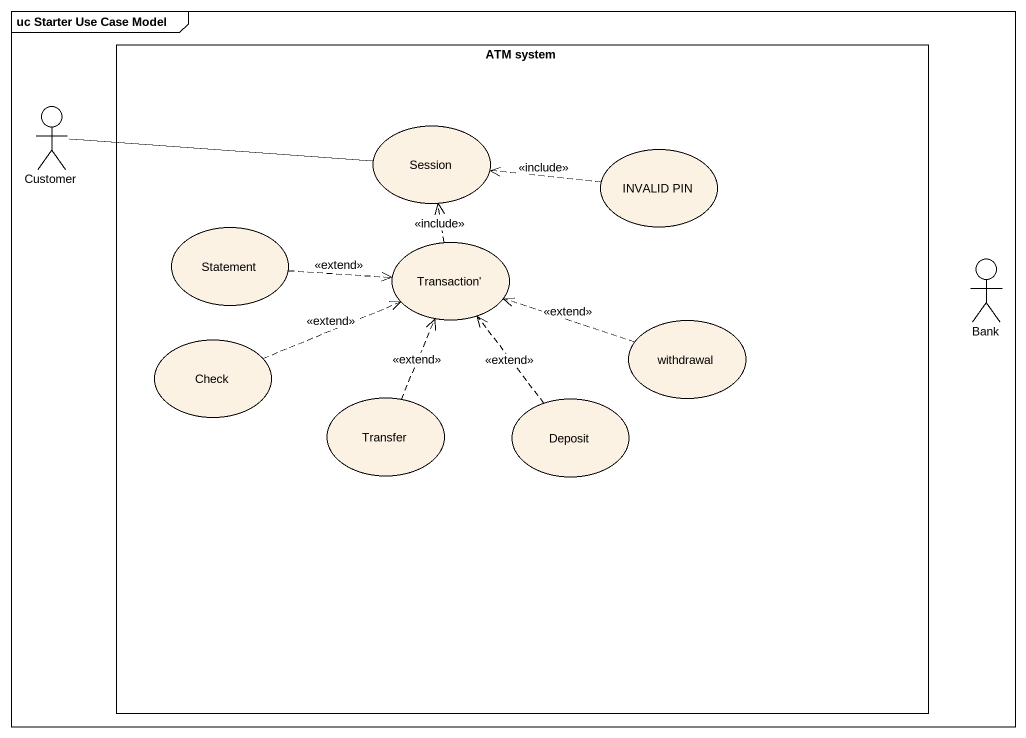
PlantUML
@startuml
mainframe uc Starter Use Case Model
rectangle "ATM system" as ATM_system {
  usecase Session
  usecase "INVALID PIN" as INVALID_PIN
  usecase Statement
  usecase "Transaction'" as Transaction
  usecase Check
  usecase withdrawal
  usecase Transfer
  usecase Deposit
}
actor Customer
actor Bank
Customer -right- Session
INVALID_PIN .left.> Session : <<include>>
Statement .right.> Transaction : <<extend>>
Transaction .up.> Session : <<include>>
Check .right.> Transaction : <<extend>>
withdrawal .left.> Transaction : <<extend>>
Transfer .up.> Transaction : <<extend>>
Deposit .up.> Transaction : <<extend>>
@enduml
